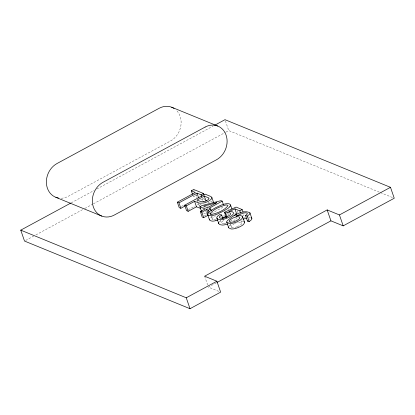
<?xml version="1.0" encoding="UTF-8"?>
<svg xmlns="http://www.w3.org/2000/svg" width="415" height="415" viewBox="0 0 415 415"><rect width="100%" height="100%" fill="white"/><g stroke="black" fill="none" stroke-linecap="round" stroke-linejoin="round"><path stroke-width="0.31" stroke-dasharray="2.08 1.56" d="M212.055 219.037L212.817 217.719L215.753 215.686M232.41 210.996L232.452 210.644M228.997 226.128L231.16 224.116M228.39 213.118L227.773 213.559M212.304 216.303L210.052 218.249A7.283 2.775 -19 0 0 209.866 218.487M220.91 220.484L219.997 221.185A7.076 2.698 -19 0 0 219.193 222.025M228.867 214.472L228.395 214.778M223.555 220.469L221.729 221.952A4.295 1.634 -19 0 0 221.48 222.367M227.415 213.798L226.6 214.306M230.377 221.454L231.674 220.51A4.83 1.842 -19 0 0 232.218 219.877A5.022 1.914 -19 0 0 232.348 219.639A4.809 1.831 -19 0 0 232.421 219.411M228.141 214.934L227.596 215.266M224.593 215.478L223.395 216.137M71.24 202.831L94.138 190.449M96.773 189.022L213.071 126.119M25.647 240.446L33.61 236.135M35.887 234.906L84.245 208.75M84.81 208.444L92.778 204.133M93.344 203.827L225.329 132.437M225.9 132.131L228.743 130.595L379.86 192.358M181.474 206.421L184.286 204.901M200.585 199.278L202.899 200.222L205.311 198.92M188.265 209.72L195.066 206.042M197.333 204.813L199.034 203.895M197.846 202.479L198.889 205.513L202.079 203.786M204.362 215.852L207.075 214.384L206.032 211.349M211.427 213.46L224.105 206.603M242.645 215.81L244.082 215.032L242.422 214.353M216.371 282.812L208.392 287.128L219.483 291.662M221.055 217.361L221.61 217.081M228.79 222.31L228.234 222.57M208.008 206.312L207.573 206.509M234.491 214.099L237.992 212.542L237.364 210.721M237.266 226.657L238.335 226.165A9.685 3.688 -19 0 0 239.139 225.734L240.913 224.525A4.752 1.81 -19 0 0 241.468 223.913A5.022 1.914 -19 0 0 241.649 223.571L241.686 223.462A4.42 1.686 -19 0 0 241.468 222.684L240.638 222.31A4.658 1.774 -19 0 0 238.796 222.279L238.573 222.316A5.426 2.065 -19 0 0 238.106 222.393M235.43 223.229L235.922 223.031M237.001 226.772L235.969 227.145A4.98 1.899 -19 0 1 234.714 227.482L233.386 227.674A4.134 1.577 -19 0 1 232.052 227.586M216.007 219.462L216.314 219.379M244.295 217.683L245.322 217.419M205.368 208.517L205.716 208.439A7.418 2.827 -19 0 0 206.405 208.257M215.712 219.535L213.964 219.815A3.792 1.447 -19 0 1 212.101 219.058M224.261 223.695L224.743 223.628A5.862 2.236 -19 0 0 225.257 223.535A5.468 2.085 -19 0 0 226.056 223.343M204.45 207.261L203.443 207.194M248.419 217.019L250.743 217.413M201.934 208.714L202.271 208.755M212.874 219.743L212.366 219.535M380.456 192.602L392.45 197.504M196.741 195.418L195.6 194.951L193.188 196.254L196.648 197.67M203.023 197.986L204.164 198.453M210.436 201.016L211.883 201.612A28.023 10.676 -19 0 1 212.153 201.732M207.946 202.287L209.316 202.847M198.889 205.513L199.682 205.835M205.539 211.572L206.634 212.024M203.532 212.937L207.075 214.384M225.402 120.89L228.743 130.595M240.85 220.562L241.691 222.99M236.623 217.979L237.043 219.193M230.18 223.955L231.222 226.989M220.593 220.547L221.428 222.974M211.053 216.194L212.096 219.229M207.495 207.682L207.91 208.895M209.191 212.641L209.606 213.855M202.271 198.406L202.899 200.222M195.973 194.267L197.224 197.903M193.717 189.494L194.137 190.708M197.011 200.051L197.639 201.872M204.631 276.208L207.765 285.307M61.207 198.225A18.732 15.884 -67.8 0 0 68.335 196.254L170.451 141.022A18.732 15.884 -67.8 0 0 176.977 110.914M209.098 205.71A4.207 1.603 -19 0 1 208.631 205.959M231.347 212.542A12.751 4.861 -19 0 1 231.222 212.656M228.214 209.202A6.235 2.376 -19 0 1 228.712 209.155M233.578 221.06A7.434 2.832 -19 0 0 234.885 219.753L235.004 219.571A8.336 3.175 -19 0 0 235.253 219.037L235.331 218.71A7.242 2.76 -19 0 0 235.123 217.885M224.261 223.695A4.778 1.821 -19 0 1 222.497 223.659L222.341 223.618A5.628 2.142 -19 0 1 221.947 223.472L221.849 223.42A4.539 1.727 -19 0 1 221.47 222.367M243.346 221.283A7.205 2.744 -19 0 0 241.94 221.06L241.255 221.055A6.505 2.48 -19 0 0 240.098 221.154M249.021 218.762A3.994 1.52 -19 0 1 249.156 219.39M234.693 223.576A7.61 2.9 -19 0 0 234.039 223.918A7.174 2.734 -19 0 0 232.052 225.304A5.115 1.951 -19 0 0 231.145 226.668M236.654 222.767A4.939 1.883 -19 0 1 237.38 222.554M232.032 227.596A4.767 1.816 -19 0 1 231.181 226.657"/><path stroke-width="0.62" d="M210.177 213.58C213.684 208.989 220.194 206.603 225.698 205A3.725 1.421 -19 0 1 226.818 205L227.13 205.062A4.648 1.769 -19 0 1 227.529 205.207L227.633 205.269A3.88 1.478 -19 0 1 227.954 205.773C224.349 210.364 217.776 213.009 212.086 214.358A3.792 1.447 -19 0 1 210.223 213.601M209.554 219.042L209.492 219.213A6.412 2.443 -19 0 0 209.534 219.976L210.322 220.676L212.065 221.107A6.22 2.371 -19 0 0 213.964 221.029A7.579 2.889 -19 0 0 215.899 220.635M229.884 206.634C231.596 205.243 229.656 203.443 227.97 203.698A6.235 2.376 -19 0 0 226.082 203.775A7.449 2.838 -19 0 0 224.437 204.097L221.999 204.834A12.419 4.731 -19 0 0 220.666 205.342L215.961 207.567A39.933 15.215 -19 0 0 214.368 208.429L210.426 210.846L208.169 212.786A7.283 2.775 -19 0 0 207.754 213.403L207.614 213.751A6.412 2.443 -19 0 0 207.656 214.514L208.444 215.214L210.182 215.65A6.22 2.371 -19 0 0 212.086 215.572A7.579 2.889 -19 0 0 214.016 215.172L216.168 214.508A12.481 4.757 -19 0 0 217.496 213.995L222.616 211.546A43.855 16.714 -19 0 0 224.147 210.711L227.612 208.589A12.751 4.861 -19 0 0 229.915 206.634M247.895 220.759L247.449 221.076L245.571 215.618L247.273 213.933A3.994 1.52 -19 0 0 247.003 213.186L246.821 213.077A4.352 1.66 -19 0 0 244.943 212.848A6.35 2.417 -19 0 0 242.386 213.383L236 216.158L238.215 215.696A6.505 2.48 -19 0 1 239.372 215.598L240.062 215.603A7.205 2.744 -19 0 1 241.463 215.826L242.619 216.729L244.497 222.186C244.43 224.894 241.12 226.014 239.102 227.15A9.426 3.59 -19 0 1 236.503 228.151L234.459 228.696A7.008 2.672 -19 0 1 233.054 228.919A7.226 2.755 -19 0 1 231.025 228.935L228.774 227.918A7.506 2.858 -19 0 1 228.629 226.932M222.928 218.653L221.672 215.012L219.851 216.495A4.295 1.634 -19 0 0 219.597 216.905M245.571 215.618L247.262 216.122L249.316 214.519A6.272 2.391 -19 0 0 249.882 213.652A6.282 2.391 -19 0 0 249.939 212.895C243.496 208.812 231.067 216.459 226.746 221.475A7.506 2.858 -19 0 0 226.891 222.456L229.147 223.478A7.226 2.755 -19 0 0 231.176 223.462A7.008 2.672 -19 0 0 232.576 223.239L234.625 222.694A9.426 3.59 -19 0 0 237.219 221.693C239.242 220.557 242.552 219.436 242.619 216.729M247.449 221.076L249.14 221.584L251.194 219.976A6.272 2.391 -19 0 0 251.765 219.11A6.282 2.391 -19 0 0 251.822 218.352L249.939 212.895M214.747 125.216L224.987 119.676L390.489 187.321L394.25 198.24L343.189 225.859L339.434 214.939L327.17 209.928L204.631 276.208L216.889 281.22L220.65 292.139L190.013 308.708L24.511 241.058L20.75 230.143L70.815 203.065M192.565 194.433L191.31 190.796L193.717 189.494L203.428 193.463L204.056 195.283M185.344 205.871L180.847 208.304L179.223 207.64L177.345 202.183L195.346 192.446L191.31 190.796M177.345 202.183L178.964 202.847L196.969 193.11L201.021 194.765L201.649 196.585M201.021 194.765L203.428 193.463M200.606 208.439L196.482 206.815L188.182 211.302L186.563 210.638L184.68 205.181L205.093 194.142L210.006 196.155A28.023 10.676 -19 0 1 211.033 196.653L211.878 197.504L213.575 202.432M184.68 205.181L186.304 205.845L194.599 201.353L199.719 203.205L203.838 202.977A7.418 2.827 -19 0 0 206.561 202.095L207.889 201.493A9.483 3.616 -19 0 0 208.729 201.052L211.261 199.19L211.904 197.576M208.771 198.105L208.325 197.794A26 9.908 -19 0 0 207.573 197.447L204.305 196.108L197.011 200.051L200.964 201.612L203.381 201.732M201.55 211.603L199.88 206.753L202.178 205.508L220.993 200.642L222.222 201.145L223.478 204.782M208.04 215.292L203.692 217.642L202.188 217.029L200.31 211.567L205.197 208.927L199.88 206.753M200.31 211.567L201.815 212.184L206.701 209.539L208.356 210.218L208.984 212.034M222.222 201.145L208.999 208.299L210.654 208.973L211.276 210.794M208.356 210.218L210.654 208.973M223.81 219.151A8.881 3.382 -19 0 0 227.814 217.813L228.873 217.32A11.143 4.249 -19 0 0 229.92 216.76L231.7 215.603A7.434 2.832 -19 0 0 233.007 214.296L233.121 214.114A8.336 3.175 -19 0 0 233.375 213.58L233.453 213.253A7.242 2.76 -19 0 0 233.142 212.309L232.369 211.821A7.786 2.967 -19 0 0 230.149 211.489L228.774 211.567L234.921 208.87L239.808 210.872L242.204 209.575L243.04 212.003M20.75 230.143L186.257 297.788L216.889 281.22M339.434 214.939L390.489 187.321M216.941 282.501L330.931 220.847L343.189 225.859M222.378 218.093L224.494 217.009A43.855 16.714 -19 0 0 226.025 216.174M226.32 217.73L224.442 212.267L236.109 207.085L242.204 209.575M234.003 215.556L236.799 214.332L234.921 208.87M243.024 219.239L244.264 218.84A6.35 2.417 -19 0 1 246.666 218.332M217.725 220.08L215.899 220.635M223.81 219.151L222.082 219.473A7.444 2.838 -19 0 1 220.204 219.582L218.373 219.27A11.402 4.347 -19 0 1 217.73 218.996L216.921 218.217A7.2 2.744 -19 0 1 216.889 217.372A7.434 2.832 -19 0 1 217.014 217.055A7.076 2.698 -19 0 1 218.114 215.727L219.872 214.488L221.672 215.012M210.991 214.285L210.488 214.078M171.654 107.205L217.631 125.999M55.849 197.317L101.825 216.106M224.442 212.267L225.547 213.014L227.01 217.258M243.906 221.532L244.497 222.186M213.139 202.261L213.647 202.753M251.35 217.74L251.822 218.352M327.17 209.928L330.931 220.847M247.262 216.122L249.14 221.584M239.808 210.872L240.643 213.294M230.527 204.937L231.99 209.186M226.751 222.16L228.629 227.617M216.874 218.088L218.752 223.55M204.305 196.108L205.975 200.959M206.701 209.539L208.164 213.787M207.599 214.379L209.482 219.836M196.969 193.11L198.64 197.96M201.815 212.184L203.692 217.642M194.599 201.353L196.482 206.815M186.304 205.845L188.182 211.302M178.964 202.847L180.847 208.304M186.257 297.788L190.013 308.708M58.489 198.038A18.732 15.884 -67.8 0 1 46.387 182.833A18.732 15.884 -67.8 0 1 57.057 163.5L159.173 108.268A18.732 15.884 -67.8 0 1 174.093 108.445M208.916 198.048A4.207 1.603 -19 0 1 206.753 200.502M206.784 200.518A6.433 2.449 -19 0 1 206.343 200.746L205.052 201.301A3.792 1.442 -19 0 1 203.381 201.732M218.892 222.518A7.434 2.832 -19 0 0 218.767 222.834A7.2 2.744 -19 0 0 218.798 223.68L219.608 224.453A11.402 4.347 -19 0 0 220.256 224.733L222.087 225.039A7.444 2.838 -19 0 0 223.96 224.935L225.687 224.608A8.881 3.382 -19 0 0 227.534 224.095M225.547 213.004A5.26 2.008 -19 0 1 227.887 212.62M227.902 212.61A5.426 2.07 -19 0 1 229.744 212.859A6.977 2.661 -19 0 1 230.019 212.983L230.455 213.367A4.809 1.831 -19 0 1 230.465 214.182A5.022 1.914 -19 0 1 230.335 214.42A4.83 1.842 -19 0 1 229.791 215.048L228.011 216.277A9.312 3.548 -19 0 1 227.187 216.718L225.257 217.548A5.468 2.085 -19 0 1 223.374 218.077A5.862 2.236 -19 0 1 222.865 218.171L222.383 218.233A4.778 1.821 -19 0 1 220.614 218.197L220.464 218.16A5.628 2.142 -19 0 1 220.064 218.015L219.966 217.963A4.539 1.727 -19 0 1 219.587 216.91M230.169 222.129A4.134 1.577 -19 0 0 231.503 222.217L232.836 222.02A4.98 1.899 -19 0 0 234.086 221.688L236.457 220.702A9.685 3.688 -19 0 0 237.261 220.277L239.035 219.068A4.752 1.81 -19 0 0 239.585 218.456A5.022 1.914 -19 0 0 239.771 218.114L239.808 218.005A4.42 1.686 -19 0 0 239.59 217.227L238.76 216.853A4.658 1.774 -19 0 0 236.918 216.822L236.695 216.853A5.426 2.065 -19 0 0 236.223 216.936A4.939 1.883 -19 0 0 234.039 217.569L232.815 218.114A7.61 2.9 -19 0 0 232.161 218.461A7.174 2.734 -19 0 0 230.169 219.846A5.115 1.951 -19 0 0 229.267 221.205A4.767 1.816 -19 0 0 230.154 222.139M205.145 127.057L103.029 182.294A18.732 15.884 -67.8 0 0 93.349 206.955A18.732 15.884 -67.8 0 0 114.307 215.048L216.423 159.811A18.732 15.884 -67.8 0 0 226.102 135.15A18.732 15.884 -67.8 0 0 205.145 127.057M216.697 202.707L207.495 207.682L203.656 206.115L216.697 202.707"/></g></svg>
